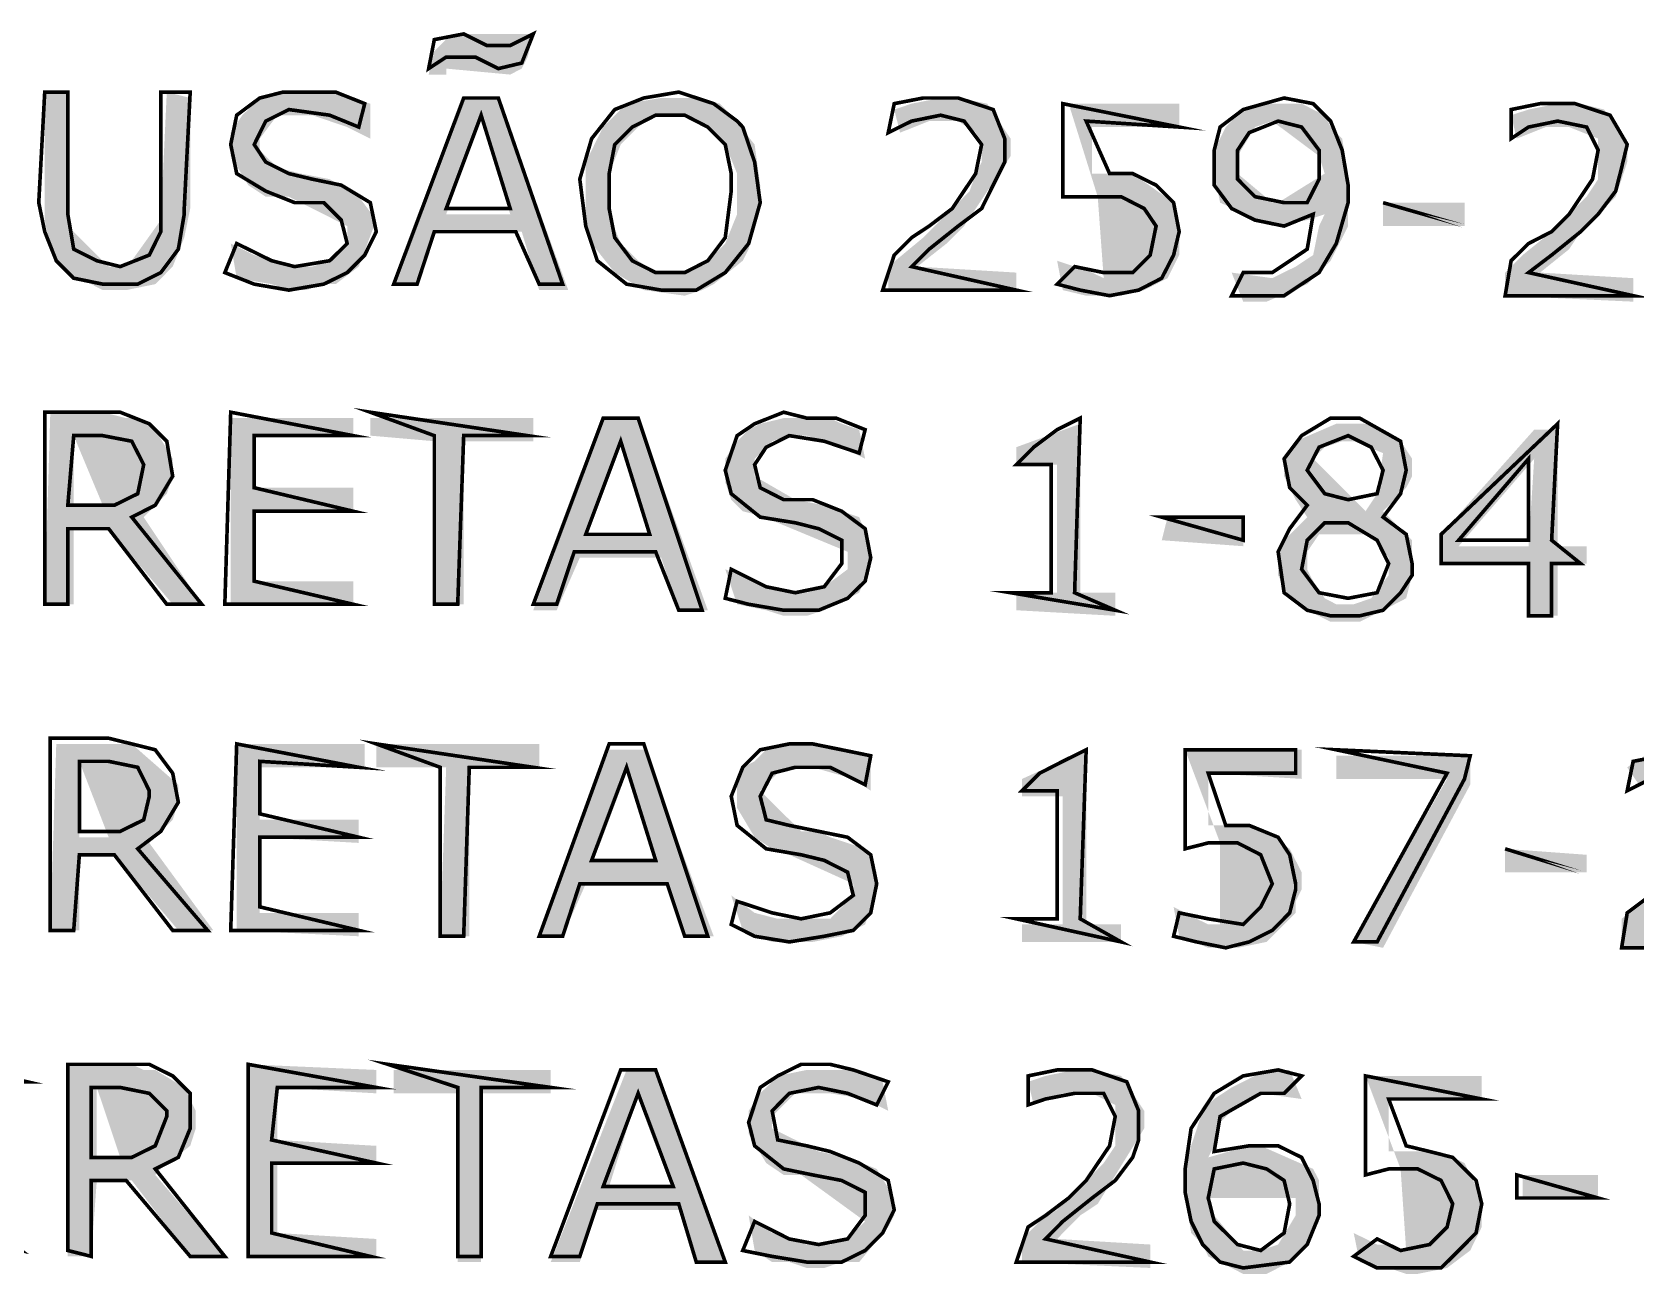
# Model space of a CAD drawing. Header units: millimetres. Extents: x 688550 to 690417, y 7458888 to 7459543.
# Drawn here: x 690309.03 to 690329.45, y 7459299.38 to 7459315.19 of the extents above; entities that cross this region are included whole.
import ezdxf

# ---------------------------------------------------------------- set-up
doc = ezdxf.new("R2010")
doc.units = ezdxf.units.MM
doc.header["$LTSCALE"] = 3
doc.header["$MEASUREMENT"] = 0
doc.layers.add('H', color=7, linetype='Continuous')
doc.layers.add('P', color=7, linetype='Continuous')

msp = doc.modelspace()

# ---------------------------------------------------------------- hatches: boundary and pattern name
at = {"layer": 'H', "linetype": 'Continuous'}
for points in [[(690314.307, 7459314.647), (690314.084, 7459314.647), (690314.156, 7459314.945), (690314.378, 7459315.164), (690315.416, 7459315.164), (690315.344, 7459314.87), (690315.269, 7459314.723), (690315.122, 7459314.647), (690314.307, 7459314.723), (690314.307, 7459314.647)], [(690309.935, 7459311.904), (690309.788, 7459311.98), (690309.49, 7459312.127), (690309.343, 7459312.278), (690309.267, 7459312.425), (690309.196, 7459312.795), (690309.196, 7459314.424), (690309.49, 7459314.424), (690309.49, 7459312.942), (690309.49, 7459312.719), (690310.01, 7459312.203), (690310.157, 7459312.203), (690310.304, 7459312.278), (690310.674, 7459312.795), (690310.75, 7459314.424), (690311.048, 7459314.349), (690311.048, 7459312.942), (690310.972, 7459312.572), (690310.825, 7459312.203), (690310.603, 7459311.98), (690310.233, 7459311.904), (690309.935, 7459311.904)], [(690312.304, 7459311.904), (690312.085, 7459311.98), (690311.64, 7459312.056), (690311.564, 7459312.497), (690311.863, 7459312.35), (690312.304, 7459312.203), (690312.602, 7459312.203), (690312.824, 7459312.278), (690313.047, 7459312.497), (690313.047, 7459312.719), (690312.304, 7459313.093), (690312.01, 7459313.093), (690311.787, 7459313.24), (690311.564, 7459313.61), (690311.564, 7459313.908), (690311.711, 7459314.13), (690311.787, 7459314.202), (690311.934, 7459314.349), (690312.304, 7459314.424), (690312.455, 7459314.424), (690312.824, 7459314.424), (690313.341, 7459314.277), (690313.341, 7459313.832), (690313.047, 7459313.979), (690312.602, 7459314.13), (690312.304, 7459314.13), (690312.157, 7459314.13), (690311.934, 7459313.832), (690311.934, 7459313.685), (690312.157, 7459313.463), (690312.455, 7459313.387), (690312.824, 7459313.316), (690313.194, 7459313.093), (690313.417, 7459312.795), (690313.194, 7459312.203), (690312.9, 7459311.98), (690312.749, 7459311.98), (690312.526, 7459311.904), (690312.304, 7459311.904)], [(690315.491, 7459311.904), (690315.269, 7459312.648), (690315.122, 7459312.87), (690314.752, 7459314.055), (690314.307, 7459312.87), (690315.122, 7459312.87), (690315.269, 7459312.648), (690314.156, 7459312.648), (690313.937, 7459311.98), (690313.639, 7459311.98), (690314.53, 7459314.349), (690314.971, 7459314.349), (690315.861, 7459311.904), (690315.491, 7459311.904)], [(690317.344, 7459311.833), (690316.823, 7459311.904), (690316.974, 7459312.127), (690317.344, 7459312.127), (690317.638, 7459312.278), (690317.713, 7459312.35), (690317.86, 7459312.497), (690318.011, 7459312.87), (690318.011, 7459313.387), (690317.86, 7459313.757), (690317.789, 7459313.832), (690317.638, 7459313.979), (690317.344, 7459314.13), (690316.974, 7459314.13), (690316.751, 7459313.979), (690316.604, 7459313.832), (690316.529, 7459313.757), (690316.382, 7459313.387), (690316.382, 7459313.093), (690316.382, 7459312.87), (690316.529, 7459312.497), (690316.604, 7459312.425), (690316.751, 7459312.278), (690316.974, 7459312.127), (690316.823, 7459311.904), (690316.453, 7459312.127), (690316.159, 7459312.497), (690316.084, 7459312.719), (690316.084, 7459313.017), (690316.084, 7459313.24), (690316.084, 7459313.534), (690316.306, 7459313.979), (690316.604, 7459314.277), (690317.045, 7459314.349), (690317.344, 7459314.349), (690317.566, 7459314.349), (690317.789, 7459314.277), (690317.936, 7459314.13), (690318.234, 7459313.757), (690318.305, 7459313.24), (690318.305, 7459312.942), (690318.234, 7459312.719), (690318.158, 7459312.425), (690318.083, 7459312.278), (690317.713, 7459311.98), (690317.566, 7459311.904), (690317.344, 7459311.833)], [(690321.565, 7459311.904), (690319.935, 7459311.904), (690319.935, 7459312.203), (690320.38, 7459312.572), (690320.527, 7459312.719), (690320.75, 7459312.942), (690320.972, 7459313.164), (690321.048, 7459313.387), (690321.124, 7459313.534), (690321.124, 7459313.757), (690321.048, 7459313.908), (690320.825, 7459314.055), (690320.603, 7459314.055), (690320.456, 7459314.055), (690320.086, 7459313.908), (690320.011, 7459314.202), (690320.233, 7459314.277), (690320.603, 7459314.349), (690320.825, 7459314.349), (690321.195, 7459314.277), (690321.342, 7459314.055), (690321.493, 7459313.832), (690321.493, 7459313.61), (690320.901, 7459312.719), (690320.678, 7459312.497), (690320.305, 7459312.203), (690321.565, 7459312.127), (690321.565, 7459311.904)], [(690322.678, 7459311.833), (690322.455, 7459311.833), (690322.157, 7459311.904), (690322.085, 7459312.278), (690322.308, 7459312.203), (690322.531, 7459312.127), (690322.678, 7459312.056), (690322.602, 7459313.093), (690322.232, 7459314.277), (690323.639, 7459314.277), (690323.639, 7459313.979), (690322.531, 7459313.979), (690322.531, 7459313.387), (690322.9, 7459313.387), (690323.047, 7459313.387), (690323.568, 7459313.017), (690323.639, 7459312.719), (690323.639, 7459312.497), (690323.639, 7459312.35), (690323.492, 7459312.056), (690323.194, 7459311.904), (690322.9, 7459311.833), (690322.678, 7459311.833)], [(690324.454, 7459311.757), (690324.307, 7459312.127), (690324.824, 7459312.056), (690325.122, 7459312.203), (690325.345, 7459312.35), (690325.42, 7459312.719), (690325.492, 7459312.87), (690325.269, 7459312.795), (690324.824, 7459312.719), (690324.16, 7459313.017), (690324.085, 7459313.387), (690324.085, 7459313.685), (690324.232, 7459313.979), (690324.383, 7459314.13), (690324.454, 7459314.202), (690324.752, 7459314.277), (690324.824, 7459314.055), (690324.605, 7459313.979), (690324.383, 7459313.61), (690324.383, 7459313.387), (690324.824, 7459313.017), (690324.899, 7459313.017), (690325.492, 7459313.387), (690325.42, 7459313.61), (690324.824, 7459314.055), (690324.752, 7459314.277), (690325.046, 7459314.277), (690325.198, 7459314.277), (690325.345, 7459314.202), (690325.492, 7459314.13), (690325.567, 7459313.979), (690325.714, 7459313.832), (690325.79, 7459313.387), (690325.79, 7459313.017), (690325.79, 7459312.719), (690325.567, 7459312.278), (690325.269, 7459311.98), (690324.752, 7459311.757), (690324.454, 7459311.757)], [(690329.419, 7459311.757), (690327.789, 7459311.833), (690327.789, 7459312.127), (690328.012, 7459312.35), (690328.381, 7459312.648), (690328.604, 7459312.87), (690328.826, 7459313.093), (690328.973, 7459313.316), (690328.973, 7459313.463), (690328.973, 7459313.832), (690328.604, 7459313.979), (690328.457, 7459313.979), (690328.306, 7459313.979), (690327.936, 7459313.832), (690327.865, 7459314.13), (690328.087, 7459314.202), (690328.457, 7459314.277), (690328.751, 7459314.277), (690329.049, 7459314.202), (690329.196, 7459313.979), (690329.343, 7459313.757), (690329.343, 7459313.534), (690329.272, 7459313.316), (690329.196, 7459313.093), (690328.751, 7459312.648), (690328.604, 7459312.425), (690328.234, 7459312.127), (690329.419, 7459312.056), (690329.419, 7459311.757)], [(690327.272, 7459312.719), (690326.235, 7459312.719), (690326.235, 7459313.017), (690327.272, 7459313.017), (690327.272, 7459312.719)], [(690310.825, 7459307.906), (690310.01, 7459308.868), (690309.565, 7459308.868), (690309.565, 7459309.166), (690309.935, 7459309.166), (690309.565, 7459310.052), (690309.565, 7459309.166), (690309.565, 7459308.868), (690309.565, 7459307.906), (690309.196, 7459307.906), (690309.267, 7459310.35), (690309.935, 7459310.35), (690310.233, 7459310.275), (690310.38, 7459310.275), (690310.603, 7459310.128), (690310.825, 7459309.758), (690310.825, 7459309.536), (690310.75, 7459309.313), (690310.456, 7459309.015), (690311.195, 7459307.906), (690310.825, 7459307.906)], [(690313.123, 7459307.906), (690311.564, 7459307.906), (690311.564, 7459310.275), (690313.123, 7459310.275), (690313.123, 7459310.052), (690311.863, 7459310.052), (690311.863, 7459309.389), (690313.123, 7459309.389), (690313.123, 7459309.09), (690311.863, 7459309.09), (690311.863, 7459308.2), (690313.123, 7459308.2), (690313.123, 7459307.906)], [(690314.156, 7459307.906), (690314.156, 7459309.981), (690313.341, 7459310.052), (690313.341, 7459310.275), (690315.416, 7459310.275), (690315.416, 7459309.981), (690314.53, 7459309.981), (690314.53, 7459307.906), (690314.156, 7459307.906)], [(690317.268, 7459307.83), (690317.045, 7459308.498), (690316.008, 7459308.498), (690316.084, 7459308.796), (690316.898, 7459308.796), (690316.529, 7459309.981), (690316.084, 7459308.796), (690316.008, 7459308.498), (690315.714, 7459307.83), (690315.416, 7459307.83), (690316.306, 7459310.275), (690316.751, 7459310.275), (690317.638, 7459307.83), (690317.268, 7459307.83)], [(690318.604, 7459307.759), (690318.381, 7459307.83), (690318.011, 7459307.906), (690317.86, 7459308.351), (690318.234, 7459308.2), (690318.457, 7459308.129), (690318.675, 7459308.053), (690318.898, 7459308.053), (690319.12, 7459308.129), (690319.418, 7459308.351), (690319.418, 7459308.574), (690318.528, 7459308.943), (690318.381, 7459309.015), (690318.083, 7459309.09), (690317.936, 7459309.237), (690317.86, 7459309.46), (690317.86, 7459309.758), (690318.011, 7459309.981), (690318.158, 7459310.128), (690318.305, 7459310.203), (690318.604, 7459310.275), (690318.826, 7459310.275), (690319.196, 7459310.275), (690319.343, 7459310.203), (690319.565, 7459310.128), (690319.641, 7459309.758), (690319.343, 7459309.905), (690318.898, 7459310.052), (690318.675, 7459310.052), (690318.457, 7459309.981), (690318.234, 7459309.758), (690318.234, 7459309.536), (690318.751, 7459309.237), (690319.12, 7459309.166), (690319.343, 7459309.09), (690319.565, 7459309.015), (690319.712, 7459308.645), (690319.712, 7459308.423), (690319.565, 7459308.053), (690319.271, 7459307.906), (690319.12, 7459307.83), (690318.898, 7459307.759), (690318.604, 7459307.759)], [(690322.825, 7459307.759), (690321.565, 7459307.83), (690321.565, 7459308.053), (690322.085, 7459308.053), (690322.085, 7459309.683), (690321.565, 7459309.683), (690321.565, 7459309.905), (690322.379, 7459310.203), (690322.379, 7459308.053), (690322.825, 7459308.053), (690322.825, 7459307.759)], [(690325.567, 7459307.683), (690325.269, 7459307.83), (690325.046, 7459307.982), (690324.899, 7459308.276), (690324.899, 7459308.574), (690324.975, 7459308.721), (690325.269, 7459309.015), (690325.42, 7459308.796), (690325.269, 7459308.574), (690325.269, 7459308.351), (690325.345, 7459308.2), (690325.492, 7459307.982), (690325.639, 7459307.906), (690325.861, 7459307.906), (690326.084, 7459307.982), (690326.306, 7459308.276), (690326.306, 7459308.498), (690326.084, 7459308.796), (690325.42, 7459308.796), (690325.269, 7459309.015), (690325.122, 7459309.237), (690324.975, 7459309.536), (690324.975, 7459309.758), (690325.122, 7459309.981), (690325.639, 7459310.203), (690326.012, 7459310.203), (690326.235, 7459310.128), (690326.458, 7459309.981), (690326.605, 7459309.758), (690326.605, 7459309.536), (690326.529, 7459309.389), (690326.235, 7459309.09), (690326.159, 7459309.313), (690326.235, 7459309.83), (690325.861, 7459309.981), (690325.714, 7459309.981), (690325.492, 7459309.905), (690325.345, 7459309.758), (690325.937, 7459309.166), (690326.012, 7459309.09), (690326.159, 7459309.313), (690326.235, 7459309.09), (690326.458, 7459308.868), (690326.605, 7459308.721), (690326.605, 7459308.574), (690326.605, 7459308.276), (690326.529, 7459307.982), (690326.382, 7459307.906), (690326.235, 7459307.83), (690325.937, 7459307.683), (690325.567, 7459307.683)], [(690328.087, 7459307.759), (690328.087, 7459308.423), (690326.974, 7459308.423), (690326.974, 7459308.796), (690327.197, 7459308.645), (690328.087, 7459308.645), (690328.159, 7459309.758), (690327.197, 7459308.645), (690326.974, 7459308.796), (690328.159, 7459310.128), (690328.457, 7459310.128), (690328.457, 7459308.645), (690328.826, 7459308.645), (690328.826, 7459308.423), (690328.457, 7459308.423), (690328.457, 7459307.759), (690328.087, 7459307.759)], [(690324.454, 7459308.645), (690323.417, 7459308.721), (690323.492, 7459309.015), (690324.454, 7459309.015), (690324.454, 7459308.645)], [(690310.897, 7459303.756), (690310.082, 7459304.718), (690309.637, 7459304.718), (690309.637, 7459304.941), (690310.01, 7459304.941), (690309.637, 7459305.907), (690309.637, 7459304.941), (690309.637, 7459304.718), (690309.637, 7459303.756), (690309.267, 7459303.756), (690309.343, 7459306.129), (690310.01, 7459306.129), (690310.304, 7459306.129), (690310.897, 7459305.609), (690310.897, 7459305.386), (690310.825, 7459305.163), (690310.527, 7459304.869), (690311.342, 7459303.756), (690310.897, 7459303.756)], [(690313.194, 7459303.681), (690311.64, 7459303.756), (690311.64, 7459306.129), (690313.27, 7459306.129), (690313.27, 7459305.831), (690311.934, 7459305.831), (690311.934, 7459305.163), (690313.194, 7459305.163), (690313.194, 7459304.869), (690311.934, 7459304.941), (690311.934, 7459303.979), (690313.194, 7459303.979), (690313.194, 7459303.681)], [(690314.231, 7459303.681), (690314.307, 7459305.831), (690313.417, 7459305.831), (690313.417, 7459306.129), (690315.491, 7459306.129), (690315.491, 7459305.831), (690314.601, 7459305.831), (690314.601, 7459303.681), (690314.231, 7459303.681)], [(690318.675, 7459303.609), (690318.457, 7459303.609), (690318.234, 7459303.681), (690318.083, 7459303.756), (690317.936, 7459304.202), (690318.234, 7459303.979), (690318.528, 7459303.903), (690318.751, 7459303.903), (690318.973, 7459303.903), (690319.196, 7459303.903), (690319.49, 7459304.202), (690319.49, 7459304.349), (690318.675, 7459304.718), (690318.457, 7459304.794), (690318.234, 7459304.941), (690318.011, 7459305.315), (690318.011, 7459305.609), (690318.083, 7459305.831), (690318.234, 7459305.907), (690318.381, 7459306.054), (690318.675, 7459306.129), (690318.973, 7459306.129), (690319.271, 7459306.054), (690319.712, 7459305.978), (690319.712, 7459305.533), (690319.49, 7459305.684), (690318.973, 7459305.831), (690318.751, 7459305.831), (690318.528, 7459305.756), (690318.305, 7459305.533), (690318.826, 7459305.016), (690319.049, 7459305.016), (690319.196, 7459304.941), (690319.641, 7459304.794), (690319.788, 7459304.496), (690319.788, 7459304.277), (690319.641, 7459303.832), (690319.343, 7459303.681), (690318.973, 7459303.609), (690318.675, 7459303.609)], [(690317.344, 7459303.681), (690317.121, 7459304.349), (690316.974, 7459304.647), (690316.604, 7459305.831), (690316.159, 7459304.647), (690316.974, 7459304.647), (690317.121, 7459304.349), (690316.084, 7459304.349), (690315.79, 7459303.681), (690315.491, 7459303.681), (690316.382, 7459306.054), (690316.823, 7459306.054), (690317.713, 7459303.681), (690317.344, 7459303.681)], [(690321.64, 7459303.609), (690321.64, 7459303.832), (690322.157, 7459303.832), (690322.157, 7459305.462), (690321.64, 7459305.462), (690321.64, 7459305.684), (690322.455, 7459306.054), (690322.455, 7459303.832), (690322.9, 7459303.832), (690322.9, 7459303.609), (690321.64, 7459303.609)], [(690324.16, 7459303.534), (690324.009, 7459303.534), (690323.639, 7459303.681), (690323.568, 7459304.055), (690323.862, 7459303.903), (690324.009, 7459303.832), (690324.16, 7459303.832), (690324.16, 7459304.869), (690323.715, 7459306.054), (690325.198, 7459306.054), (690325.198, 7459305.684), (690324.009, 7459305.756), (690324.009, 7459305.092), (690324.383, 7459305.092), (690324.53, 7459305.092), (690324.752, 7459305.016), (690325.046, 7459304.794), (690325.198, 7459304.496), (690325.198, 7459304.277), (690325.122, 7459304.126), (690325.122, 7459303.979), (690324.975, 7459303.832), (690324.752, 7459303.609), (690324.383, 7459303.534), (690324.16, 7459303.534)], [(690326.235, 7459303.534), (690325.861, 7459303.609), (690327.05, 7459305.684), (690325.639, 7459305.684), (690325.639, 7459305.978), (690327.344, 7459305.978), (690327.344, 7459305.609), (690326.235, 7459303.534)], [(690330.973, 7459303.534), (690329.272, 7459303.534), (690329.272, 7459303.903), (690329.641, 7459304.202), (690329.864, 7459304.424), (690330.086, 7459304.647), (690330.309, 7459304.869), (690330.456, 7459305.016), (690330.532, 7459305.239), (690330.532, 7459305.386), (690330.456, 7459305.609), (690330.158, 7459305.756), (690329.939, 7459305.756), (690329.788, 7459305.684), (690329.494, 7459305.609), (690329.343, 7459305.831), (690329.566, 7459305.978), (690329.939, 7459306.054), (690330.233, 7459306.054), (690330.532, 7459305.907), (690330.754, 7459305.756), (690330.826, 7459305.462), (690330.826, 7459305.315), (690330.233, 7459304.349), (690330.086, 7459304.202), (690329.717, 7459303.903), (690330.973, 7459303.832), (690330.973, 7459303.534)], [(690328.826, 7459304.496), (690327.789, 7459304.496), (690327.789, 7459304.794), (690328.826, 7459304.718), (690328.826, 7459304.496)], [(690311.489, 7459299.607), (690311.048, 7459299.607), (690310.304, 7459300.573), (690309.859, 7459300.573), (690309.859, 7459300.867), (690310.157, 7459300.867), (690309.859, 7459301.757), (690309.859, 7459300.867), (690309.859, 7459300.573), (690309.788, 7459299.607), (690309.49, 7459299.607), (690309.49, 7459302.051), (690310.304, 7459302.051), (690310.456, 7459301.98), (690310.603, 7459301.98), (690310.972, 7459301.757), (690311.119, 7459301.459), (690311.119, 7459301.236), (690311.048, 7459301.014), (690310.674, 7459300.72), (690310.603, 7459300.644), (690311.489, 7459299.607)], [(690313.417, 7459299.607), (690311.787, 7459299.607), (690311.787, 7459302.051), (690313.417, 7459301.98), (690313.417, 7459301.682), (690312.157, 7459301.757), (690312.157, 7459301.089), (690313.417, 7459301.014), (690313.417, 7459300.795), (690312.157, 7459300.795), (690312.157, 7459299.905), (690313.417, 7459299.829), (690313.417, 7459299.607)], [(690314.454, 7459299.535), (690314.454, 7459301.682), (690313.639, 7459301.682), (690313.639, 7459301.98), (690315.638, 7459301.98), (690315.638, 7459301.682), (690314.752, 7459301.682), (690314.752, 7459299.535), (690314.454, 7459299.535)], [(690317.491, 7459299.535), (690317.268, 7459300.199), (690316.231, 7459300.199), (690316.382, 7459300.497), (690317.197, 7459300.497), (690316.751, 7459301.682), (690316.382, 7459300.497), (690316.231, 7459300.199), (690316.008, 7459299.535), (690315.638, 7459299.535), (690316.604, 7459301.98), (690316.974, 7459301.98), (690317.86, 7459299.535), (690317.491, 7459299.535)], [(690318.898, 7459299.46), (690318.675, 7459299.535), (690318.457, 7459299.535), (690318.234, 7459299.682), (690318.158, 7459300.128), (690318.457, 7459299.905), (690318.675, 7459299.829), (690318.898, 7459299.758), (690319.196, 7459299.758), (690319.418, 7459299.829), (690319.641, 7459300.052), (690318.826, 7459300.644), (690318.604, 7459300.644), (690318.381, 7459300.795), (690318.158, 7459301.165), (690318.158, 7459301.459), (690318.305, 7459301.682), (690318.457, 7459301.829), (690318.528, 7459301.904), (690318.898, 7459301.98), (690319.196, 7459301.98), (690319.418, 7459301.98), (690319.641, 7459301.904), (690319.864, 7459301.829), (690319.935, 7459301.459), (690319.641, 7459301.61), (690319.196, 7459301.682), (690318.973, 7459301.682), (690318.751, 7459301.682), (690318.604, 7459301.535), (690318.457, 7459301.388), (690318.457, 7459301.236), (690319.049, 7459300.942), (690319.418, 7459300.867), (690319.788, 7459300.72), (690320.011, 7459300.35), (690320.011, 7459300.128), (690319.935, 7459299.981), (690319.565, 7459299.535), (690319.343, 7459299.535), (690319.12, 7459299.46), (690318.898, 7459299.46)], [(690323.27, 7459299.46), (690321.64, 7459299.535), (690321.64, 7459299.829), (690321.863, 7459300.052), (690322.085, 7459300.199), (690322.232, 7459300.35), (690322.455, 7459300.573), (690322.678, 7459300.795), (690322.825, 7459301.014), (690322.825, 7459301.165), (690322.825, 7459301.388), (690322.825, 7459301.535), (690322.531, 7459301.682), (690322.308, 7459301.682), (690322.157, 7459301.682), (690321.787, 7459301.535), (690321.716, 7459301.829), (690321.938, 7459301.904), (690322.308, 7459301.98), (690322.531, 7459301.98), (690322.9, 7459301.904), (690323.194, 7459301.459), (690323.194, 7459301.236), (690322.602, 7459300.275), (690322.379, 7459300.128), (690322.085, 7459299.829), (690323.27, 7459299.758), (690323.27, 7459299.46)], [(690324.454, 7459299.384), (690324.53, 7459299.682), (690324.677, 7459299.682), (690324.899, 7459299.758), (690325.122, 7459300.128), (690325.122, 7459300.35), (690324.009, 7459300.35), (690324.085, 7459300.128), (690324.454, 7459299.682), (690324.53, 7459299.682), (690324.454, 7459299.384), (690324.307, 7459299.46), (690324.009, 7459299.607), (690323.938, 7459299.758), (690323.791, 7459299.905), (690323.715, 7459300.422), (690323.715, 7459300.72), (690323.791, 7459301.014), (690323.938, 7459301.459), (690324.085, 7459301.61), (690324.307, 7459301.757), (690324.752, 7459301.98), (690325.046, 7459301.98), (690325.198, 7459301.61), (690324.677, 7459301.682), (690324.383, 7459301.535), (690324.16, 7459301.312), (690324.085, 7459301.014), (690324.009, 7459300.867), (690324.53, 7459301.014), (690324.677, 7459301.014), (690325.345, 7459300.72), (690325.42, 7459300.573), (690325.42, 7459300.35), (690325.42, 7459300.052), (690325.269, 7459299.758), (690325.198, 7459299.682), (690325.046, 7459299.535), (690324.752, 7459299.384), (690324.454, 7459299.384)], [(690326.529, 7459299.384), (690326.306, 7459299.46), (690326.159, 7459299.46), (690325.937, 7459299.535), (690325.861, 7459299.905), (690326.159, 7459299.758), (690326.306, 7459299.758), (690326.529, 7459299.682), (690326.458, 7459300.72), (690326.012, 7459301.904), (690327.491, 7459301.904), (690327.491, 7459301.61), (690326.306, 7459301.61), (690326.306, 7459300.942), (690326.676, 7459300.942), (690326.899, 7459300.942), (690327.121, 7459300.867), (690327.272, 7459300.795), (690327.491, 7459300.35), (690327.491, 7459300.128), (690327.491, 7459299.981), (690327.344, 7459299.682), (690327.05, 7459299.46), (690326.676, 7459299.384), (690326.529, 7459299.384)], [(690328.973, 7459300.35), (690328.012, 7459300.35), (690328.012, 7459300.644), (690328.973, 7459300.644), (690328.973, 7459300.35)]]:
    msp.add_hatch(color=256, dxfattribs=at).paths.add_polyline_path(points)

# ---------------------------------------------------------------- linework, layer by layer
at = {"layer": 'P', "const_width": 0.0462}
for points in [[(690315.416, 7459315.164), (690315.122, 7459315.017), (690314.824, 7459315.017), (690314.53, 7459315.164), (690314.156, 7459315.092), (690314.084, 7459314.723), (690314.307, 7459314.87), (690314.677, 7459314.87), (690314.971, 7459314.723), (690315.269, 7459314.794), (690315.416, 7459315.164), (690315.416, 7459315.164)], [(690310.972, 7459312.942), (690311.048, 7459314.424), (690310.674, 7459314.424), (690310.674, 7459312.942), (690310.674, 7459312.648), (690310.527, 7459312.35), (690310.157, 7459312.203), (690309.859, 7459312.278), (690309.565, 7459312.425), (690309.49, 7459312.87), (690309.49, 7459314.424), (690309.196, 7459314.424), (690309.12, 7459313.017), (690309.196, 7459312.648), (690309.343, 7459312.278), (690309.565, 7459312.056), (690309.935, 7459311.98), (690310.38, 7459311.98), (690310.674, 7459312.127), (690310.897, 7459312.425), (690310.972, 7459312.87), (690310.972, 7459312.942), (690310.972, 7459312.942)], [(690313.417, 7459312.648), (690313.341, 7459313.017), (690312.971, 7459313.24), (690312.602, 7459313.316), (690312.304, 7459313.387), (690312.01, 7459313.534), (690311.863, 7459313.757), (690312.01, 7459314.055), (690312.304, 7459314.202), (690312.824, 7459314.13), (690313.194, 7459313.979), (690313.27, 7459314.277), (690312.9, 7459314.424), (690312.602, 7459314.424), (690312.232, 7459314.424), (690311.934, 7459314.349), (690311.64, 7459314.13), (690311.564, 7459313.757), (690311.64, 7459313.387), (690312.01, 7459313.164), (690312.379, 7459313.017), (690312.749, 7459313.017), (690312.971, 7459312.795), (690313.047, 7459312.497), (690312.824, 7459312.278), (690312.379, 7459312.203), (690312.085, 7459312.278), (690311.64, 7459312.497), (690311.489, 7459312.127), (690311.863, 7459311.98), (690312.304, 7459311.904), (690312.749, 7459311.98), (690313.047, 7459312.127), (690313.27, 7459312.35), (690313.417, 7459312.648), (690313.417, 7459312.648)], [(690315.79, 7459311.98), (690314.971, 7459314.349), (690314.53, 7459314.349), (690313.639, 7459311.98), (690313.937, 7459311.98), (690314.156, 7459312.648), (690315.193, 7459312.648), (690315.491, 7459311.98), (690315.79, 7459311.98), (690315.79, 7459311.98)], [(690318.011, 7459314.055), (690317.713, 7459314.277), (690317.268, 7459314.424), (690316.823, 7459314.349), (690316.453, 7459314.202), (690316.159, 7459313.832), (690316.008, 7459313.316), (690316.084, 7459312.719), (690316.231, 7459312.278), (690316.604, 7459311.98), (690317.045, 7459311.904), (690317.491, 7459311.904), (690317.86, 7459312.127), (690318.158, 7459312.497), (690318.305, 7459313.017), (690318.234, 7459313.534), (690318.083, 7459313.979), (690318.011, 7459314.055), (690318.011, 7459314.055)], [(690321.565, 7459311.904), (690320.233, 7459312.203), (690320.456, 7459312.425), (690320.825, 7459312.719), (690321.124, 7459312.942), (690321.271, 7459313.24), (690321.418, 7459313.534), (690321.418, 7459313.832), (690321.271, 7459314.202), (690320.825, 7459314.349), (690320.38, 7459314.349), (690320.011, 7459314.277), (690319.935, 7459313.908), (690320.233, 7459314.055), (690320.603, 7459314.13), (690320.901, 7459314.055), (690321.124, 7459313.757), (690321.048, 7459313.387), (690320.75, 7459312.942), (690320.456, 7459312.719), (690320.233, 7459312.572), (690320.011, 7459312.35), (690319.864, 7459311.904), (690321.565, 7459311.904), (690321.565, 7459311.904)], [(690323.639, 7459312.648), (690323.568, 7459313.017), (690323.345, 7459313.24), (690323.047, 7459313.387), (690322.753, 7459313.387), (690322.455, 7459314.055), (690323.639, 7459313.979), (690322.157, 7459314.277), (690322.157, 7459313.093), (690322.455, 7459313.093), (690322.9, 7459313.093), (690323.194, 7459312.942), (690323.345, 7459312.719), (690323.27, 7459312.35), (690323.047, 7459312.127), (690322.678, 7459312.127), (690322.308, 7459312.203), (690322.085, 7459311.98), (690322.379, 7459311.904), (690322.753, 7459311.833), (690323.123, 7459311.904), (690323.417, 7459312.056), (690323.568, 7459312.35), (690323.639, 7459312.648), (690323.639, 7459312.648)], [(690325.79, 7459313.24), (690325.714, 7459313.685), (690325.567, 7459314.055), (690325.345, 7459314.277), (690324.975, 7459314.349), (690324.454, 7459314.202), (690324.16, 7459313.979), (690324.085, 7459313.685), (690324.085, 7459313.24), (690324.307, 7459312.942), (690324.605, 7459312.795), (690324.975, 7459312.719), (690325.345, 7459312.87), (690325.269, 7459312.425), (690324.824, 7459312.127), (690324.454, 7459312.127), (690324.307, 7459311.833), (690324.605, 7459311.833), (690324.975, 7459311.833), (690325.42, 7459312.127), (690325.639, 7459312.497), (690325.79, 7459313.017), (690325.79, 7459313.24), (690325.79, 7459313.24)], [(690329.419, 7459311.833), (690328.087, 7459312.127), (690328.381, 7459312.35), (690328.751, 7459312.648), (690328.973, 7459312.87), (690329.196, 7459313.164), (690329.272, 7459313.463), (690329.343, 7459313.757), (690329.125, 7459314.13), (690328.679, 7459314.277), (690328.234, 7459314.277), (690327.865, 7459314.202), (690327.865, 7459313.832), (690328.087, 7459313.979), (690328.457, 7459314.055), (690328.826, 7459313.979), (690328.973, 7459313.685), (690328.902, 7459313.316), (690328.604, 7459312.87), (690328.381, 7459312.648), (690328.087, 7459312.497), (690327.865, 7459312.278), (690327.789, 7459311.833), (690329.419, 7459311.833), (690329.419, 7459311.833)], [(690315.122, 7459312.942), (690314.307, 7459312.942), (690314.752, 7459314.13), (690315.122, 7459312.942), (690315.122, 7459312.942)], [(690317.936, 7459313.164), (690317.86, 7459312.572), (690317.638, 7459312.278), (690317.344, 7459312.127), (690316.974, 7459312.127), (690316.676, 7459312.278), (690316.453, 7459312.572), (690316.382, 7459312.942), (690316.382, 7459313.387), (690316.453, 7459313.757), (690316.676, 7459313.979), (690316.974, 7459314.13), (690317.344, 7459314.13), (690317.638, 7459313.979), (690317.86, 7459313.757), (690317.936, 7459313.387), (690317.936, 7459313.164), (690317.936, 7459313.164)], [(690325.42, 7459313.316), (690325.269, 7459313.017), (690324.975, 7459313.017), (690324.605, 7459313.093), (690324.383, 7459313.316), (690324.383, 7459313.685), (690324.53, 7459313.908), (690324.899, 7459314.055), (690325.198, 7459313.979), (690325.42, 7459313.685), (690325.42, 7459313.316), (690325.42, 7459313.316)], [(690327.272, 7459312.719), (690326.235, 7459313.017), (690327.272, 7459312.719), (690327.272, 7459312.719)], [(690311.195, 7459307.906), (690310.304, 7459309.015), (690310.603, 7459309.166), (690310.825, 7459309.536), (690310.75, 7459309.981), (690310.527, 7459310.203), (690310.157, 7459310.35), (690309.859, 7459310.35), (690309.196, 7459310.35), (690309.196, 7459307.906), (690309.49, 7459307.906), (690309.49, 7459308.868), (690310.01, 7459308.868), (690310.75, 7459307.906), (690311.195, 7459307.906), (690311.195, 7459307.906)], [(690313.123, 7459307.906), (690311.863, 7459308.2), (690311.863, 7459309.09), (690313.123, 7459309.09), (690311.863, 7459309.389), (690311.863, 7459310.052), (690313.123, 7459310.052), (690311.564, 7459310.35), (690311.489, 7459307.906), (690313.123, 7459307.906), (690313.123, 7459307.906)], [(690315.344, 7459310.052), (690313.341, 7459310.35), (690314.156, 7459310.052), (690314.156, 7459307.906), (690314.454, 7459307.906), (690314.53, 7459310.052), (690315.344, 7459310.052), (690315.344, 7459310.052)], [(690317.566, 7459307.83), (690316.751, 7459310.275), (690316.306, 7459310.275), (690315.416, 7459307.906), (690315.714, 7459307.906), (690315.937, 7459308.574), (690316.974, 7459308.574), (690317.268, 7459307.83), (690317.566, 7459307.83), (690317.566, 7459307.83)], [(690319.712, 7459308.498), (690319.641, 7459308.868), (690319.343, 7459309.09), (690318.973, 7459309.237), (690318.604, 7459309.237), (690318.305, 7459309.389), (690318.234, 7459309.683), (690318.381, 7459309.905), (690318.675, 7459310.052), (690319.12, 7459309.981), (690319.565, 7459309.83), (690319.641, 7459310.128), (690319.271, 7459310.275), (690318.898, 7459310.275), (690318.604, 7459310.35), (690318.234, 7459310.203), (690318.011, 7459310.052), (690317.86, 7459309.611), (690317.936, 7459309.313), (690318.305, 7459309.015), (690318.751, 7459308.943), (690319.049, 7459308.868), (690319.343, 7459308.721), (690319.343, 7459308.423), (690319.12, 7459308.129), (690318.751, 7459308.053), (690318.381, 7459308.129), (690317.936, 7459308.351), (690317.86, 7459307.982), (690318.158, 7459307.906), (690318.604, 7459307.83), (690319.049, 7459307.83), (690319.418, 7459307.982), (690319.641, 7459308.2), (690319.712, 7459308.498), (690319.712, 7459308.498)], [(690322.825, 7459307.83), (690322.308, 7459308.053), (690322.379, 7459310.275), (690322.085, 7459310.128), (690321.787, 7459309.905), (690321.565, 7459309.683), (690322.01, 7459309.683), (690322.01, 7459308.053), (690321.493, 7459308.053), (690322.825, 7459307.83), (690322.825, 7459307.83)], [(690326.605, 7459308.423), (690326.529, 7459308.796), (690326.235, 7459309.015), (690326.458, 7459309.313), (690326.529, 7459309.611), (690326.458, 7459309.981), (690325.937, 7459310.275), (690325.567, 7459310.275), (690325.198, 7459310.052), (690324.975, 7459309.758), (690325.046, 7459309.389), (690325.269, 7459309.166), (690325.046, 7459308.868), (690324.899, 7459308.574), (690324.975, 7459308.053), (690325.269, 7459307.83), (690325.567, 7459307.759), (690325.937, 7459307.759), (690326.235, 7459307.83), (690326.458, 7459308.053), (690326.605, 7459308.276), (690326.605, 7459308.423), (690326.605, 7459308.423)], [(690328.751, 7459308.423), (690328.381, 7459308.721), (690328.457, 7459310.203), (690326.974, 7459308.796), (690326.974, 7459308.423), (690328.087, 7459308.423), (690328.087, 7459307.759), (690328.381, 7459307.759), (690328.381, 7459308.423), (690328.751, 7459308.423), (690328.751, 7459308.423)], [(690310.456, 7459309.683), (690310.38, 7459309.313), (690310.082, 7459309.166), (690309.49, 7459309.166), (690309.565, 7459310.052), (690309.935, 7459310.052), (690310.304, 7459309.981), (690310.456, 7459309.683), (690310.456, 7459309.683), (690310.456, 7459309.683)], [(690316.898, 7459308.796), (690316.084, 7459308.796), (690316.529, 7459309.981), (690316.898, 7459308.796), (690316.898, 7459308.796)], [(690326.235, 7459309.611), (690326.159, 7459309.313), (690325.79, 7459309.237), (690325.492, 7459309.313), (690325.269, 7459309.611), (690325.42, 7459309.905), (690325.79, 7459310.052), (690326.084, 7459309.905), (690326.235, 7459309.611), (690326.235, 7459309.611)], [(690328.087, 7459308.721), (690327.197, 7459308.721), (690328.087, 7459309.758), (690328.087, 7459308.721), (690328.087, 7459308.721)], [(690324.454, 7459308.721), (690324.454, 7459309.015), (690323.417, 7459309.015), (690324.454, 7459308.721), (690324.454, 7459308.721)], [(690326.306, 7459308.423), (690326.159, 7459308.053), (690325.79, 7459307.982), (690325.42, 7459308.053), (690325.198, 7459308.351), (690325.269, 7459308.721), (690325.492, 7459308.943), (690325.79, 7459308.943), (690326.159, 7459308.721), (690326.306, 7459308.423), (690326.306, 7459308.423)], [(690311.27, 7459303.756), (690310.38, 7459304.794), (690310.674, 7459305.016), (690310.897, 7459305.386), (690310.825, 7459305.756), (690310.603, 7459306.054), (690310.304, 7459306.129), (690310.01, 7459306.201), (690309.267, 7459306.201), (690309.267, 7459303.756), (690309.565, 7459303.756), (690309.637, 7459304.718), (690310.082, 7459304.718), (690310.825, 7459303.756), (690311.27, 7459303.756), (690311.27, 7459303.756)], [(690313.194, 7459303.756), (690311.934, 7459304.055), (690311.934, 7459304.941), (690313.194, 7459304.941), (690311.934, 7459305.239), (690311.934, 7459305.907), (690313.194, 7459305.831), (690311.64, 7459306.129), (690311.564, 7459303.756), (690313.194, 7459303.756), (690313.194, 7459303.756)], [(690315.416, 7459305.831), (690313.417, 7459306.129), (690314.231, 7459305.831), (690314.231, 7459303.681), (690314.53, 7459303.681), (690314.601, 7459305.831), (690315.416, 7459305.831), (690315.416, 7459305.831)], [(690317.638, 7459303.681), (690316.823, 7459306.129), (690316.382, 7459306.129), (690315.491, 7459303.681), (690315.79, 7459303.681), (690316.008, 7459304.349), (690317.121, 7459304.349), (690317.344, 7459303.681), (690317.638, 7459303.681), (690317.638, 7459303.681)], [(690319.788, 7459304.349), (690319.712, 7459304.718), (690319.418, 7459304.941), (690319.049, 7459305.016), (690318.675, 7459305.092), (690318.381, 7459305.163), (690318.305, 7459305.462), (690318.457, 7459305.756), (690318.751, 7459305.831), (690319.196, 7459305.831), (690319.641, 7459305.609), (690319.712, 7459305.978), (690319.343, 7459306.054), (690318.973, 7459306.129), (690318.675, 7459306.129), (690318.305, 7459306.054), (690318.083, 7459305.831), (690317.936, 7459305.462), (690318.011, 7459305.092), (690318.381, 7459304.794), (690318.826, 7459304.718), (690319.12, 7459304.647), (690319.418, 7459304.496), (690319.49, 7459304.202), (690319.196, 7459303.979), (690318.826, 7459303.903), (690318.457, 7459303.979), (690318.011, 7459304.126), (690317.936, 7459303.832), (690318.234, 7459303.681), (690318.675, 7459303.609), (690319.12, 7459303.681), (690319.49, 7459303.756), (690319.712, 7459303.979), (690319.788, 7459304.349), (690319.788, 7459304.349)], [(690310.527, 7459305.462), (690310.456, 7459305.163), (690310.157, 7459305.016), (690309.637, 7459305.016), (690309.637, 7459305.907), (690310.01, 7459305.907), (690310.38, 7459305.831), (690310.527, 7459305.533), (690310.527, 7459305.462), (690310.527, 7459305.462)], [(690322.9, 7459303.609), (690322.379, 7459303.903), (690322.455, 7459306.054), (690322.157, 7459305.907), (690321.863, 7459305.756), (690321.64, 7459305.533), (690322.085, 7459305.533), (690322.085, 7459303.903), (690321.565, 7459303.903), (690322.9, 7459303.609), (690322.9, 7459303.609)], [(690325.122, 7459304.349), (690325.046, 7459304.718), (690324.899, 7459304.941), (690324.53, 7459305.092), (690324.232, 7459305.092), (690324.009, 7459305.756), (690325.122, 7459305.756), (690325.122, 7459306.054), (690323.715, 7459306.054), (690323.715, 7459304.794), (690324.009, 7459304.869), (690324.383, 7459304.869), (690324.677, 7459304.718), (690324.824, 7459304.349), (690324.677, 7459304.055), (690324.454, 7459303.832), (690324.009, 7459303.903), (690323.639, 7459303.979), (690323.568, 7459303.681), (690323.862, 7459303.609), (690324.232, 7459303.534), (690324.53, 7459303.609), (690324.824, 7459303.756), (690325.046, 7459303.979), (690325.122, 7459304.277), (690325.122, 7459304.349), (690325.122, 7459304.349)], [(690327.272, 7459305.684), (690327.344, 7459305.978), (690325.639, 7459306.054), (690327.05, 7459305.756), (690325.861, 7459303.609), (690326.159, 7459303.609), (690327.272, 7459305.684), (690327.272, 7459305.684)], [(690329.788, 7459305.978), (690329.419, 7459305.907), (690329.343, 7459305.533), (690329.641, 7459305.684)], [(690316.974, 7459304.647), (690316.159, 7459304.647), (690316.604, 7459305.831), (690316.974, 7459304.647), (690316.974, 7459304.647)], [(690328.751, 7459304.496), (690327.789, 7459304.794), (690328.751, 7459304.496), (690328.751, 7459304.496)], [(690329.641, 7459304.202), (690329.343, 7459303.979), (690329.272, 7459303.534), (690330.901, 7459303.534)], [(690308.897, 7459299.682), (690308.603, 7459299.905), (690308.603, 7459301.829), (690308.973, 7459301.829), (690308.007, 7459302.051), (690308.305, 7459301.829), (690308.305, 7459299.905), (690307.936, 7459299.905), (690308.897, 7459299.682), (690308.897, 7459299.682)], [(690311.489, 7459299.607), (690310.603, 7459300.72), (690310.897, 7459300.867), (690311.048, 7459301.236), (690311.048, 7459301.682), (690310.825, 7459301.904), (690310.527, 7459302.051), (690310.157, 7459302.051), (690309.49, 7459302.051), (690309.49, 7459299.682), (690309.788, 7459299.607), (690309.788, 7459300.573), (690310.233, 7459300.573), (690311.048, 7459299.607), (690311.489, 7459299.607), (690311.489, 7459299.607)], [(690313.341, 7459299.607), (690312.085, 7459299.905), (690312.085, 7459300.795), (690313.417, 7459300.795), (690312.085, 7459301.089), (690312.157, 7459301.757), (690313.417, 7459301.757), (690311.787, 7459302.051), (690311.787, 7459299.607), (690313.341, 7459299.607), (690313.341, 7459299.607)], [(690315.638, 7459301.757), (690313.564, 7459302.051), (690314.454, 7459301.757), (690314.454, 7459299.607), (690314.752, 7459299.607), (690314.752, 7459301.757), (690315.638, 7459301.757), (690315.638, 7459301.757)], [(690320.011, 7459300.199), (690319.935, 7459300.573), (690319.565, 7459300.795), (690319.196, 7459300.942), (690318.898, 7459301.014), (690318.528, 7459301.089), (690318.457, 7459301.459), (690318.675, 7459301.682), (690319.049, 7459301.757), (690319.418, 7459301.682), (690319.788, 7459301.535), (690319.935, 7459301.829), (690319.49, 7459301.98), (690319.196, 7459302.051), (690318.826, 7459302.051), (690318.528, 7459301.904), (690318.305, 7459301.757), (690318.158, 7459301.312), (690318.234, 7459301.014), (690318.604, 7459300.72), (690318.973, 7459300.644), (690319.343, 7459300.573), (690319.641, 7459300.422), (690319.641, 7459300.128), (690319.418, 7459299.829), (690319.049, 7459299.758), (690318.675, 7459299.829), (690318.234, 7459300.052), (690318.083, 7459299.682), (690318.457, 7459299.607), (690318.898, 7459299.535), (690319.343, 7459299.535), (690319.641, 7459299.682), (690319.864, 7459299.905), (690320.011, 7459300.199), (690320.011, 7459300.199), (690320.011, 7459300.199)], [(690317.86, 7459299.535), (690316.974, 7459301.98), (690316.529, 7459301.98), (690315.638, 7459299.607), (690316.008, 7459299.607), (690316.231, 7459300.275), (690317.268, 7459300.275), (690317.491, 7459299.535), (690317.86, 7459299.535), (690317.86, 7459299.535)], [(690323.27, 7459299.535), (690321.938, 7459299.829), (690322.157, 7459300.052), (690322.531, 7459300.35), (690322.825, 7459300.573), (690323.047, 7459300.867), (690323.123, 7459301.089), (690323.123, 7459301.459), (690322.972, 7459301.829), (690322.531, 7459301.98), (690322.085, 7459301.98), (690321.716, 7459301.904), (690321.716, 7459301.535), (690321.938, 7459301.61), (690322.308, 7459301.682), (690322.678, 7459301.682), (690322.825, 7459301.388), (690322.753, 7459301.014), (690322.455, 7459300.573), (690322.232, 7459300.35), (690321.938, 7459300.128), (690321.716, 7459299.981), (690321.565, 7459299.535), (690323.27, 7459299.535), (690323.27, 7459299.535)], [(690325.42, 7459300.275), (690325.345, 7459300.573), (690325.198, 7459300.867), (690324.899, 7459301.014), (690324.53, 7459301.014), (690324.085, 7459300.942), (690324.16, 7459301.388), (690324.677, 7459301.682), (690324.975, 7459301.682), (690325.198, 7459301.904), (690324.899, 7459301.98), (690324.454, 7459301.904), (690324.085, 7459301.682), (690323.791, 7459301.236), (690323.715, 7459300.72), (690323.715, 7459300.422), (690323.791, 7459300.052), (690323.938, 7459299.758), (690324.16, 7459299.535), (690324.454, 7459299.46), (690325.046, 7459299.535), (690325.269, 7459299.758), (690325.42, 7459300.128), (690325.42, 7459300.275), (690325.42, 7459300.275)], [(690327.491, 7459300.275), (690327.419, 7459300.573), (690327.121, 7459300.867), (690326.827, 7459300.942), (690326.529, 7459301.014), (690326.306, 7459301.61), (690327.491, 7459301.61), (690326.012, 7459301.904), (690326.012, 7459300.644), (690326.306, 7459300.72), (690326.676, 7459300.72), (690326.974, 7459300.573), (690327.121, 7459300.275), (690327.05, 7459299.981), (690326.827, 7459299.758), (690326.458, 7459299.682), (690326.159, 7459299.829), (690325.861, 7459299.607), (690326.159, 7459299.46), (690326.605, 7459299.46), (690326.974, 7459299.46), (690327.197, 7459299.682), (690327.419, 7459299.905), (690327.491, 7459300.275), (690327.491, 7459300.275)], [(690310.75, 7459301.388), (690310.603, 7459301.014), (690310.304, 7459300.867), (690309.788, 7459300.867), (690309.788, 7459301.757), (690310.157, 7459301.757), (690310.527, 7459301.682), (690310.75, 7459301.459), (690310.75, 7459301.388), (690310.75, 7459301.388)], [(690317.197, 7459300.497), (690316.306, 7459300.497), (690316.751, 7459301.682), (690317.197, 7459300.497), (690317.197, 7459300.497)], [(690325.046, 7459300.275), (690324.975, 7459299.905), (690324.677, 7459299.682), (690324.383, 7459299.758), (690324.085, 7459300.052), (690324.009, 7459300.35), (690324.085, 7459300.72), (690324.454, 7459300.795), (690324.752, 7459300.72), (690324.975, 7459300.573), (690325.046, 7459300.275), (690325.046, 7459300.275)], [(690328.973, 7459300.35), (690327.936, 7459300.644), (690327.936, 7459300.35), (690328.973, 7459300.35), (690328.973, 7459300.35)]]:
    msp.add_lwpolyline(points, dxfattribs=at)

doc.saveas('drawing.dxf')
